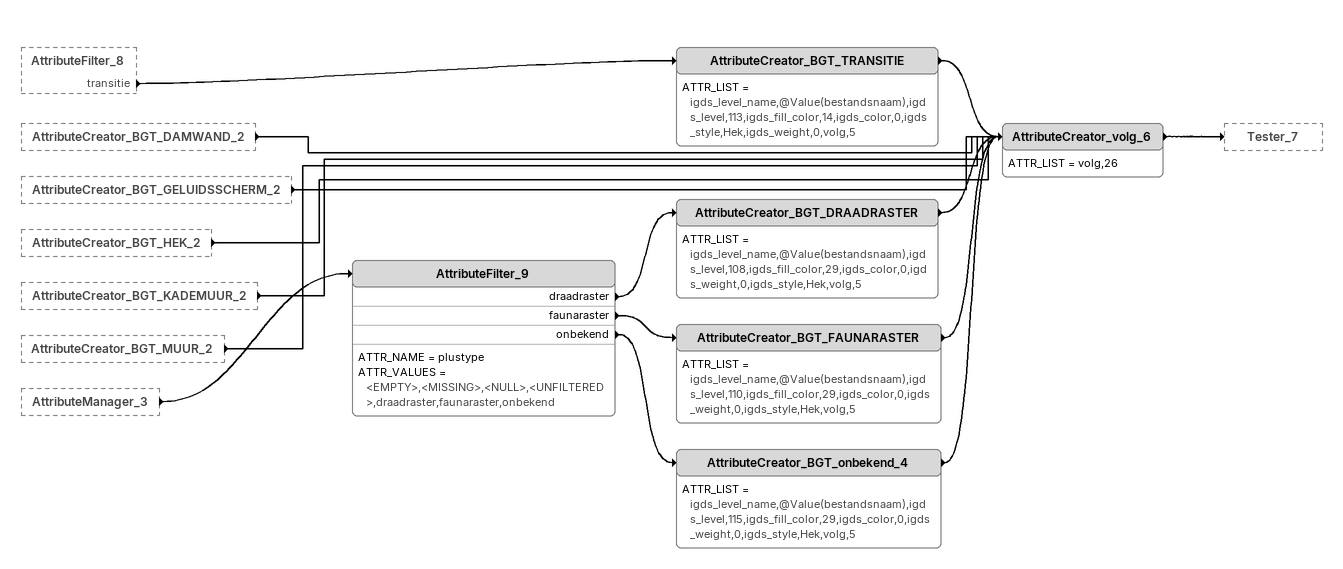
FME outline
AttributeFilter_8 [outside]
    transitie -> AttributeCreator_BGT_TRANSITIE
AttributeCreator_BGT_DAMWAND_2 [outside]
    -> AttributeCreator_volg_6
AttributeCreator_BGT_GELUIDSSCHERM_2 [outside]
    -> AttributeCreator_volg_6
AttributeCreator_BGT_HEK_2 [outside]
    -> AttributeCreator_volg_6
AttributeCreator_BGT_KADEMUUR_2 [outside]
    -> AttributeCreator_volg_6
AttributeCreator_BGT_MUUR_2 [outside]
    -> AttributeCreator_volg_6
AttributeManager_3 [outside]
    -> AttributeFilter_9
AttributeCreator_BGT_TRANSITIE
    ATTR_LIST = igds_level_name,@Value(bestandsnaam),igds_level,113,igds_fill_color,14,igds_color,0,igds_style,Hek,igds_weight,0,volg,5
    -> AttributeCreator_volg_6
AttributeFilter_9
    ATTR_NAME = plustype
    ATTR_VALUES = <EMPTY>,<MISSING>,<NULL>,<UNFILTERED>,draadraster,faunaraster,onbekend
    draadraster -> AttributeCreator_BGT_DRAADRASTER
    faunaraster -> AttributeCreator_BGT_FAUNARASTER
    onbekend -> AttributeCreator_BGT_onbekend_4
AttributeCreator_BGT_DRAADRASTER
    ATTR_LIST = igds_level_name,@Value(bestandsnaam),igds_level,108,igds_fill_color,29,igds_color,0,igds_weight,0,igds_style,Hek,volg,5
    -> AttributeCreator_volg_6
AttributeCreator_BGT_FAUNARASTER
    ATTR_LIST = igds_level_name,@Value(bestandsnaam),igds_level,110,igds_fill_color,29,igds_color,0,igds_weight,0,igds_style,Hek,volg,5
    -> AttributeCreator_volg_6
AttributeCreator_BGT_onbekend_4
    ATTR_LIST = igds_level_name,@Value(bestandsnaam),igds_level,115,igds_fill_color,29,igds_color,0,igds_weight,0,igds_style,Hek,volg,5
    -> AttributeCreator_volg_6
AttributeCreator_volg_6
    ATTR_LIST = volg,26
    -> Tester_7
